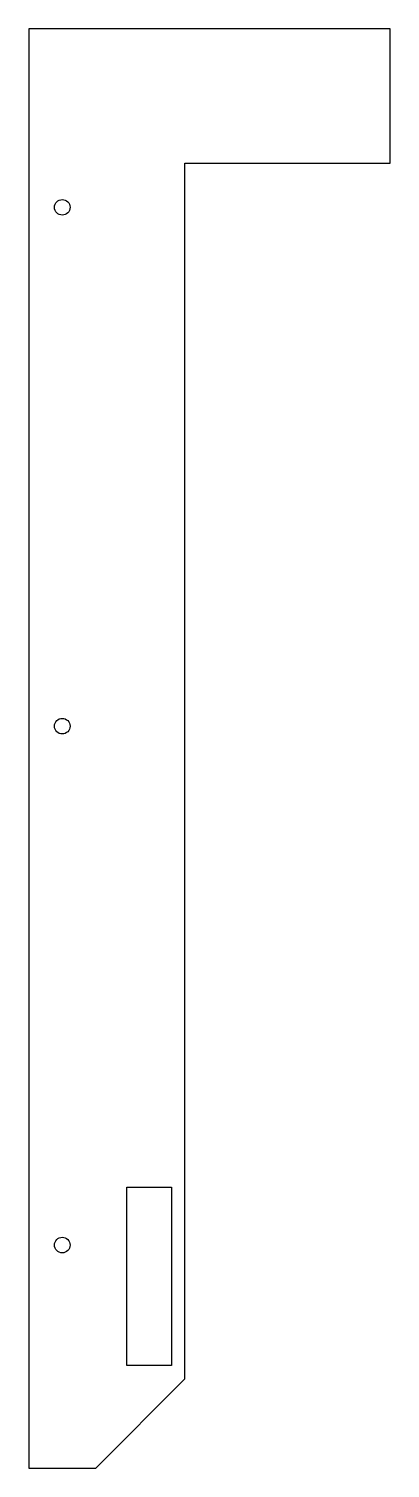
# Model space of a CAD drawing. Header units: millimetres. Extents: x -55 to 26, y -226 to 96.
import ezdxf

# ---------------------------------------------------------------- set-up
doc = ezdxf.new("R2010")
doc.units = ezdxf.units.MM

msp = doc.modelspace()

# ---------------------------------------------------------------- linework, layer by layer
for points in [[(25.76, 96.14), (-55.26, 96.14), (-55.26, -226.37), (-40.26, -226.37), (-20.26, -206.37), (-20.26, 66.07), (25.76, 66.07)], [(-33.26, -203.37), (-33.26, -163.37), (-23.26, -163.37), (-23.26, -203.37)]]:
    msp.add_lwpolyline(points, close=True)
for centre in [(-47.76, 56.14), (-47.76, -60.11), (-47.76, -176.37)]:
    msp.add_circle(centre, 1.75)

doc.saveas('drawing.dxf')
